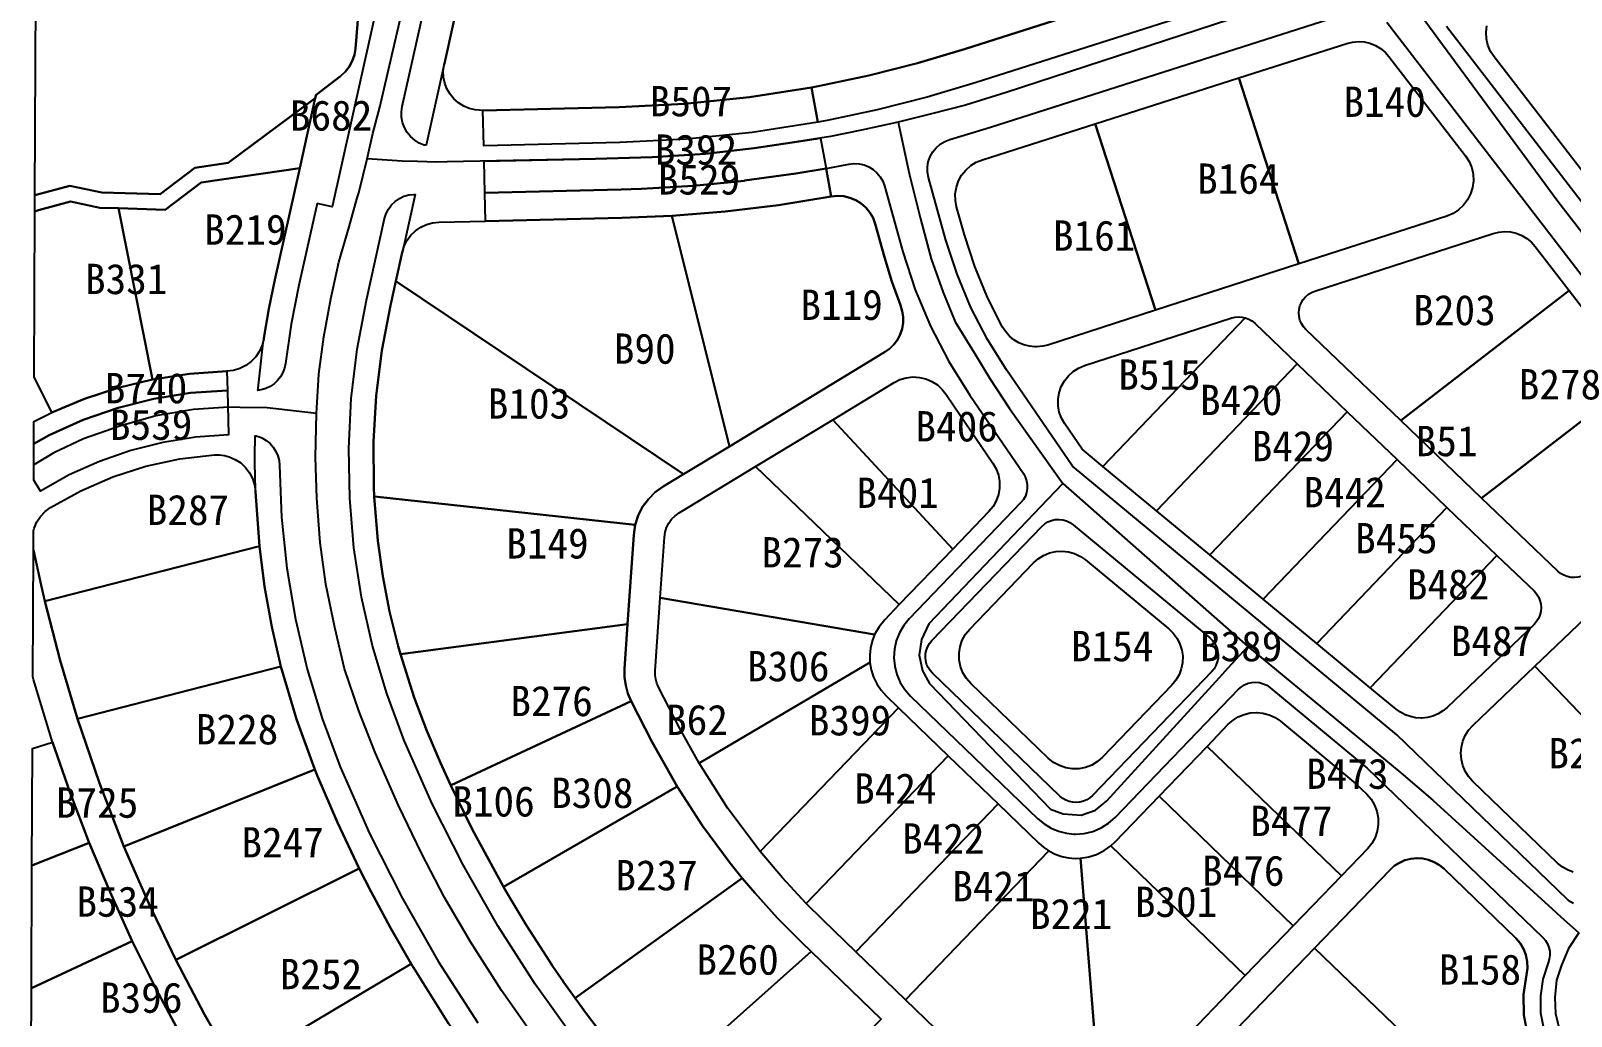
# Model space of a CAD drawing. Header units: metres. Extents: x 446275 to 447851, y 3131842 to 3133549.
# Drawn here: x 446279.7 to 446584.8, y 3132982.1 to 3133177.2 of the extents above; entities that cross this region are included whole.
import ezdxf

# ---------------------------------------------------------------- set-up
doc = ezdxf.new("R2010")
doc.units = ezdxf.units.M
for name, color, linetype in [('00_계획선-도로', 7, 'Continuous'), ('00_계획선-획지명', 7, 'Continuous'), ('00_계획선-획지선', 7, 'Continuous')]:
    doc.layers.add(name, color=color, linetype=linetype)

msp = doc.modelspace()

# ---------------------------------------------------------------- linework, layer by layer
at = {"layer": '00_계획선-도로'}
for points in [[(446346.32, 3133151.81), (446347.46, 3133156.83), (446348.84, 3133162.06), (446358.31, 3133203.03), (446359.75, 3133211.19), (446360.93, 3133220.73), (446361.77, 3133229.52), (446362.29, 3133238.4), (446362.61, 3133249.15), (446362.93, 3133262.09), (446363.03, 3133279.58), (446362.54, 3133322), (446362.53, 3133377.76), (446362.53, 3133384.7), (446362.21, 3133400.36)], [(446550.56, 3133190.37), (446541.44, 3133187.38), (446536.25, 3133185.69), (446472.88, 3133164.97), (446464.87, 3133162.44), (446458.09, 3133160.69), (446451.49, 3133159.04)], [(446646.72, 3133058.68), (446643.11, 3133063.53), (446640.59, 3133066.9), (446619.26, 3133095.49), (446582.2, 3133143.38), (446555.87, 3133179.13), (446554.89, 3133180.49), (446553.72, 3133182.13), (446552.17, 3133185.87), (446550.56, 3133190.37)], [(446451.49, 3133159.04), (446444.25, 3133157.51), (446438.1, 3133156.21), (446430.53, 3133155.02), (446423, 3133153.92), (446413.33, 3133152.81), (446402.77, 3133152.11), (446391.55, 3133151.82), (446362.16, 3133151.21), (446359.96, 3133151.17), (446356.31, 3133151.27), (446353.27, 3133151.35), (446346.32, 3133151.81)], [(446451.49, 3133159.04), (446453.68, 3133148.89), (446454.49, 3133145.72), (446455.96, 3133139.94), (446458.05, 3133132.03), (446460.4, 3133125.35), (446462.8, 3133119.57), (446466.61, 3133113.31), (446469.65, 3133108.35), (446473.59, 3133102.41), (446484.16, 3133087.54)], [(446336.24, 3133101.36), (446336.76, 3133109.15), (446337.71, 3133116.58), (446339.08, 3133124.08), (446340.67, 3133131.35), (446342.73, 3133138.38), (446344.35, 3133144.07), (446344.64, 3133145.07), (446346.32, 3133151.81)], [(446336.24, 3133101.36), (446326.49, 3133102.52), (446321.14, 3133102.59), (446318.83, 3133102.62), (446311.88, 3133102.19), (446304.46, 3133100.91), (446297.29, 3133098.88), (446290.1, 3133096.37), (446284.2, 3133093.58), (446280.26, 3133091.24)], [(446378.38, 3132979.38), (446372.92, 3132987.14), (446366.75, 3132996.76), (446361.65, 3133005.54), (446357.08, 3133014.37), (446352.51, 3133023.75), (446347.89, 3133034.27), (446344.68, 3133042.51), (446341.84, 3133050.87), (446339.9, 3133059.02), (446338.1, 3133067.61), (446336.99, 3133075.83), (446336.34, 3133084.61), (446336.05, 3133092.73), (446336.24, 3133101.36)], [(446484.16, 3133087.54), (446479.73, 3133082.9), (446457.57, 3133059.72), (446456.16, 3133056.63), (446455.68, 3133053.55), (446456.3, 3133050.42), (446457.73, 3133047.95), (446481.68, 3133023.07), (446484.18, 3133022.15), (446487.74, 3133021.89), (446490.61, 3133022.85), (446492.87, 3133024.71), (446515.19, 3133049.13), (446516.9, 3133051.01), (446520.77, 3133055.23)], [(446484.16, 3133087.54), (446520.77, 3133055.23)], [(446520.77, 3133055.23), (446551.07, 3133030.26), (446557.44, 3133024.84), (446581.06, 3133003.34), (446582.82, 3133001.75), (446586.34, 3132998.56)], [(446586.34, 3132998.56), (446584.28, 3132995.49), (446582.91, 3132992.19), (446581.92, 3132989.19), (446581.6, 3132985.74), (446581.73, 3132982.58), (446582.55, 3132979.27), (446584.08, 3132975.59), (446586.28, 3132972.65)]]:
    msp.add_lwpolyline(points, dxfattribs=at)
at = {"layer": '00_계획선-획지선'}
for points in [[(446352.51, 3133201.27), (446339.35, 3133142.34), (446336.38, 3133143), (446332.76, 3133126.81), (446331.24, 3133119.09), (446330.1, 3133111.3), (446329.91, 3133110.38), (446329.59, 3133109.49), (446329.13, 3133108.67), (446328.55, 3133107.92), (446327.86, 3133107.28), (446327.08, 3133106.75), (446326.23, 3133106.34), (446325.58, 3133106.14), (446324.91, 3133106), (446324.87, 3133106), (446324.74, 3133105.98), (446324.71, 3133105.98), (446324.67, 3133105.97), (446324.65, 3133105.98), (446324.68, 3133106.28), (446324.68, 3133106.31), (446324.69, 3133106.4), (446325.73, 3133115.39), (446325.73, 3133115.43), (446325.75, 3133115.52), (446325.78, 3133115.79), (446325.81, 3133115.94), (446325.84, 3133116.18), (446325.86, 3133116.28), (446326.83, 3133122.09), (446328.01, 3133127.88), (446332.95, 3133149.98), (446336.03, 3133163.8), (446336.19, 3133164.51), (446341.02, 3133168.19), (446341.96, 3133169.04), (446342.75, 3133170.05), (446343.36, 3133171.16), (446343.78, 3133172.37), (446343.99, 3133173.62), (446344.59, 3133180.91)], [(446549.08, 3133200.48), (446464.86, 3133173.58), (446455.33, 3133170.75), (446445.7, 3133168.31), (446435.97, 3133166.26), (446434.31, 3133165.95), (446422.05, 3133164.03), (446409.15, 3133162.7), (446396.21, 3133162.05), (446369.22, 3133161.41), (446368.47, 3133161.43), (446367.72, 3133161.52), (446366.54, 3133161.79), (446365.43, 3133162.25), (446364.4, 3133162.88), (446363.5, 3133163.67), (446362.73, 3133164.6), (446362.12, 3133165.64), (446361.69, 3133166.77), (446361.44, 3133167.94), (446361.39, 3133169.15), (446361.54, 3133170.34), (446361.58, 3133170.58), (446361.61, 3133170.68), (446367.67, 3133197.86)], [(446551.2, 3133193.8), (446466.98, 3133166.9), (446457.23, 3133164), (446447.37, 3133161.5), (446437.42, 3133159.4), (446435.57, 3133159.06), (446434.31, 3133165.95), (446435.97, 3133166.26), (446445.7, 3133168.31), (446455.33, 3133170.75), (446464.86, 3133173.58), (446549.08, 3133200.48)], [(446344.59, 3133180.91), (446343.99, 3133173.62), (446343.78, 3133172.37), (446343.36, 3133171.16), (446342.75, 3133170.05), (446341.96, 3133169.04), (446341.02, 3133168.19), (446336.19, 3133164.51), (446336.03, 3133163.8), (446318.77, 3133151), (446312.19, 3133150.05), (446305.29, 3133144.82), (446305.29, 3133144.82), (446293.73, 3133145.17), (446287.43, 3133146.47), (446280.5, 3133144.6), (446280.73, 3133196.66)], [(446367.67, 3133197.86), (446361.61, 3133170.68), (446361.58, 3133170.58), (446357.99, 3133154.5), (446357.63, 3133154.53), (446356.63, 3133154.94), (446355.72, 3133155.51), (446354.92, 3133156.22), (446354.24, 3133157.05), (446353.71, 3133157.99), (446353.33, 3133158.99), (446353.13, 3133160.05), (446353.1, 3133161.12), (446353.25, 3133162.19), (446359.89, 3133191.92)], [(446616.58, 3133185.21), (446611.73, 3133146.49), (446605.6, 3133147.02), (446605.6, 3133147.02), (446599.44, 3133147.14), (446593.28, 3133146.87), (446592.53, 3133146.85), (446592.17, 3133146.87), (446592.07, 3133146.87), (446591.61, 3133146.93), (446591.56, 3133146.93), (446590.43, 3133147.19), (446589.34, 3133147.62), (446588.34, 3133148.21), (446587.44, 3133148.95), (446586.66, 3133149.81), (446569.56, 3133172), (446568.86, 3133173.09), (446568.35, 3133174.29), (446568.06, 3133175.56), (446567.98, 3133176.86), (446568.13, 3133178.15)], [(446585.32, 3133004.38), (446584.69, 3133004.74), (446584.13, 3133005.2), (446550.32, 3133037.78), (446486.01, 3133090.97), (446472.96, 3133110.03), (446469.18, 3133116.07), (446465.91, 3133122.39), (446463.17, 3133128.97), (446460.97, 3133135.74), (446457.51, 3133148.11), (446457.32, 3133149.15), (446457.31, 3133150.21), (446457.48, 3133151.25), (446457.83, 3133152.25), (446458.35, 3133153.18), (446459.02, 3133154), (446459.82, 3133154.69), (446460.73, 3133155.23), (446461.72, 3133155.61), (446469.79, 3133158.05), (446541.61, 3133180.98)], [(446548.29, 3133178.89), (446639, 3133061.19)], [(446646.38, 3133066.09), (446560.14, 3133177.99)], [(446448.15, 3132981.5), (446434.26, 3132994.88), (446432.39, 3132996.68), (446427.63, 3133001.47), (446423.09, 3133006.47), (446420.62, 3133009.39), (446418.22, 3133012.36), (446412.76, 3133019.78), (446407.75, 3133027.51), (446402.8, 3133036.34), (446398.63, 3133044.41), (446397.96, 3133045.93), (446397.52, 3133047.54), (446397.29, 3133049.18), (446397.29, 3133050.85), (446397.89, 3133059.67), (446399.11, 3133077.35), (446399.41, 3133079.33), (446400, 3133081.17), (446400.88, 3133082.89), (446402.02, 3133084.45), (446403.38, 3133085.81), (446404.95, 3133086.94), (446408.96, 3133089.36), (446418.06, 3133094.88), (446448.83, 3133113.52), (446449.8, 3133114.21), (446450.64, 3133115.04), (446451.34, 3133115.99), (446451.89, 3133117.04), (446452.27, 3133118.16), (446452.47, 3133119.33), (446452.49, 3133120.51), (446452.32, 3133121.68), (446451.98, 3133122.82), (446450.27, 3133127.54), (446448.79, 3133132.34), (446446.95, 3133138.92), (446446.52, 3133140.1), (446445.9, 3133141.18), (446445.11, 3133142.15), (446444.17, 3133142.98), (446443.11, 3133143.64), (446441.96, 3133144.12), (446440.74, 3133144.41), (446439.49, 3133144.49), (446438.25, 3133144.37), (446437.24, 3133149.91), (446441.74, 3133150.78), (446442.74, 3133150.89), (446443.75, 3133150.84), (446444.74, 3133150.62), (446445.68, 3133150.24), (446446.54, 3133149.71), (446447.31, 3133149.05), (446447.95, 3133148.27), (446448.45, 3133147.39), (446448.8, 3133146.44), (446452.46, 3133133.37), (446454.88, 3133125.9), (446457.9, 3133118.66), (446461.51, 3133111.69), (446465.67, 3133105.04), (446476.31, 3133089.49), (446476.69, 3133088.82), (446476.96, 3133088.08), (446477.09, 3133087.31), (446477.09, 3133086.53), (446476.96, 3133085.76), (446476.7, 3133085.03), (446476.32, 3133084.35), (446475.83, 3133083.74), (446453.68, 3133060.75), (446452.6, 3133059.44), (446451.75, 3133057.98), (446451.12, 3133056.4), (446450.76, 3133054.74), (446450.66, 3133053.05), (446450.82, 3133051.36), (446451.25, 3133049.72), (446451.93, 3133048.16), (446452.84, 3133046.73), (446453.97, 3133045.46), (446479.2, 3133021.15), (446480.43, 3133020.13), (446481.8, 3133019.3), (446483.28, 3133018.68), (446484.83, 3133018.29), (446486.39, 3133018.13), (446486.6, 3133018.12), (446488.35, 3133018.25), (446490.07, 3133018.66), (446491.69, 3133019.34), (446493.18, 3133020.27), (446494.5, 3133021.43), (446518.93, 3133046.79), (446519.5, 3133047.29), (446520.14, 3133047.69), (446520.84, 3133047.98), (446521.58, 3133048.15), (446522.34, 3133048.19), (446523.09, 3133048.11), (446523.82, 3133047.9), (446524.51, 3133047.58), (446525.13, 3133047.14), (446544.43, 3133031.18), (446579.21, 3132997.67), (446579.73, 3132997.08), (446580.13, 3132996.41), (446580.42, 3132995.69), (446580.58, 3132994.92), (446580.6, 3132994.14), (446580.49, 3132993.36), (446580.25, 3132992.62), (446579.22, 3132989.42), (446578.73, 3132986.1), (446578.79, 3132982.74), (446579.41, 3132979.43)], [(446387.6, 3132977.27), (446379.6, 3132988.42), (446372.19, 3132999.97), (446365.38, 3133011.88), (446359.19, 3133024.13), (446353.63, 3133036.68), (446350.18, 3133045.93), (446347.37, 3133055.39), (446345.2, 3133065.01), (446343.69, 3133074.77), (446342.85, 3133084.6), (446342.67, 3133094.47), (446343.17, 3133104.33), (446344.33, 3133114.13), (446346.15, 3133123.83), (446349.76, 3133140.01), (446349.76, 3133140.01), (446350.06, 3133140.98), (446350.52, 3133141.88), (446351.12, 3133142.69), (446351.84, 3133143.39), (446352.68, 3133143.97), (446353.59, 3133144.4), (446354.56, 3133144.67), (446355.57, 3133144.78), (446355.82, 3133144.78), (446353.28, 3133133.37), (446353.26, 3133133.3), (446351.99, 3133127.61), (446350.91, 3133122.76), (446349.22, 3133113.87), (446348.11, 3133104.89), (446347.58, 3133095.85), (446347.63, 3133086.8), (446347.71, 3133084.95), (446348.44, 3133076.19), (446349.42, 3133069.17), (446350.75, 3133062.2), (446352.44, 3133055.3), (446352.88, 3133053.72), (446355.61, 3133045.14), (446358.14, 3133038.54), (446360.83, 3133032.24), (446362.87, 3133027.76), (446367.11, 3133019.08), (446373.29, 3133007.69), (446374.11, 3133006.27), (446377.88, 3133000.02), (446381.82, 3132993.88), (446382.76, 3132992.46), (446382.99, 3132992.11), (446383.12, 3132991.93), (446384.73, 3132989.56), (446384.89, 3132989.33), (446384.93, 3132989.27), (446385.29, 3132988.75), (446387.49, 3132985.64), (446389.73, 3132982.56), (446394.39, 3132976.44)], [(446362.45, 3132980.63), (446355.36, 3132991.9), (446355.35, 3132991.91), (446355.25, 3132992.08), (446355.03, 3132992.45), (446350.95, 3132999.53), (446347.08, 3133006.72), (446344.75, 3133011.31), (446340.43, 3133020.41), (446336.45, 3133029.6), (446335.93, 3133030.89), (446332.28, 3133040.87), (446329.23, 3133051.28), (446327.41, 3133059.16), (446325.98, 3133067.13), (446324.95, 3133075.15), (446324.19, 3133085.89), (446324.19, 3133085.95), (446324.18, 3133086.05), (446324.18, 3133086.13), (446324.17, 3133086.26), (446324.07, 3133091.62), (446324.07, 3133092.08), (446324.07, 3133092.11), (446324.07, 3133092.94), (446324.14, 3133097), (446324.19, 3133096.99), (446324.34, 3133096.95), (446324.44, 3133096.93), (446324.96, 3133096.76), (446325.46, 3133096.55), (446326.31, 3133096.06), (446327.07, 3133095.45), (446327.71, 3133094.72), (446328.24, 3133093.9), (446328.62, 3133093), (446328.86, 3133092.06), (446328.95, 3133091.08), (446329.34, 3133080.89), (446330.39, 3133070.75), (446332.08, 3133060.69), (446334.41, 3133050.76), (446337.38, 3133041), (446340.96, 3133031.45), (446346.8, 3133018.26), (446353.3, 3133005.39), (446360.46, 3132992.86), (446368.26, 3132980.72)], [(446309.5, 3132978.06), (446304.48, 3132987.42), (446299.77, 3132996.93), (446295.36, 3133006.59), (446291.25, 3133016.39), (446287.47, 3133026.31), (446284, 3133036.35), (446280.19, 3133048.75), (446280.06, 3133049.23), (446280.18, 3133074.4), (446281.7, 3133067.38), (446282.44, 3133064.23), (446285.46, 3133052.51), (446288.92, 3133040.92), (446293.26, 3133028.2), (446298.12, 3133015.68), (446303.03, 3133004.35), (446308.37, 3132993.22), (446314.08, 3132982.37), (446320.19, 3132971.74)], [(446585.2, 3133010.59), (446584.1, 3133011.03), (446583.08, 3133011.63), (446582.16, 3133012.39), (446565.31, 3133028.62), (446564.5, 3133029.54), (446563.85, 3133030.58), (446563.37, 3133031.71), (446563.08, 3133032.9), (446562.98, 3133034.12), (446563.08, 3133035.34), (446563.38, 3133036.53), (446563.86, 3133037.66), (446564.52, 3133038.7), (446565.34, 3133039.61), (446577.66, 3133051.39), (446603.88, 3133023.95)], [(446576.2, 3132978.45), (446575.46, 3132982.36), (446575.38, 3132986.35), (446575.98, 3132990.28), (446576.17, 3132991.59), (446576.14, 3132992.9), (446575.88, 3132994.19), (446575.4, 3132995.42), (446574.72, 3132996.55), (446573.86, 3132997.54), (446559.66, 3133011.21), (446558.74, 3133011.97), (446557.71, 3133012.58), (446556.6, 3133013.01), (446555.43, 3133013.27), (446554.24, 3133013.34), (446553.05, 3133013.23), (446551.89, 3133012.93), (446550.8, 3133012.45), (446549.79, 3133011.81), (446548.89, 3133011.01), (446534, 3132995.55), (446518.51, 3132979.48)], [(446567.14, 3132963.63), (446534, 3132995.55), (446548.89, 3133011.01), (446548.89, 3133011.01), (446549.79, 3133011.81), (446550.8, 3133012.45), (446551.89, 3133012.93), (446553.05, 3133013.23), (446554.24, 3133013.34), (446555.43, 3133013.27), (446556.6, 3133013.01), (446557.71, 3133012.58), (446558.74, 3133011.97), (446559.66, 3133011.21), (446573.86, 3132997.54), (446574.72, 3132996.55), (446575.4, 3132995.42), (446575.88, 3132994.19), (446576.14, 3132992.9), (446576.17, 3132991.59), (446575.98, 3132990.28), (446575.38, 3132986.35), (446575.46, 3132982.36), (446576.2, 3132978.45)]]:
    msp.add_lwpolyline(points, dxfattribs=at)
for points in [[(446540.39, 3133174.67), (446541.52, 3133174.94), (446542.68, 3133175.03), (446543.84, 3133174.95), (446544.97, 3133174.69), (446546.06, 3133174.26), (446547.06, 3133173.67), (446547.96, 3133172.93), (446548.74, 3133172.07), (446563.9, 3133152.39), (446564.62, 3133151.28), (446565.13, 3133150.05), (446565.42, 3133148.76), (446565.48, 3133147.44), (446565.31, 3133146.12), (446564.92, 3133144.86), (446564.31, 3133143.68), (446563.51, 3133142.63), (446562.54, 3133141.73), (446561.43, 3133141.01), (446560.21, 3133140.49), (446530.9, 3133131.02), (446519.01, 3133167.84), (446540.39, 3133174.67)], [(446502.49, 3133121.84), (446490.56, 3133158.76), (446519.01, 3133167.84), (446530.9, 3133131.02), (446502.49, 3133121.84)], [(446435.57, 3133159.06), (446422.58, 3133157.04), (446409.5, 3133155.7), (446396.37, 3133155.04), (446369.39, 3133154.4), (446369.22, 3133161.41), (446396.21, 3133162.05), (446409.15, 3133162.7), (446422.05, 3133164.03), (446434.31, 3133165.95), (446435.57, 3133159.06)], [(446287.43, 3133146.47), (446293.73, 3133145.17), (446305.29, 3133144.82), (446312.19, 3133150.05), (446318.77, 3133151), (446336.03, 3133163.8), (446332.95, 3133149.98), (446313.41, 3133147.15), (446306.28, 3133141.74), (446297.04, 3133142.02), (446293.37, 3133142.13), (446287.53, 3133143.34), (446281.21, 3133141.63), (446280.48, 3133141.37), (446280.5, 3133144.6), (446287.43, 3133146.47)], [(446469.19, 3133124.37), (446466.67, 3133130.48), (446464.64, 3133136.77), (446463.09, 3133142.31), (446462.85, 3133143.59), (446462.83, 3133144.9), (446463.03, 3133146.19), (446463.46, 3133147.43), (446464.08, 3133148.58), (446464.9, 3133149.6), (446465.88, 3133150.47), (446466.99, 3133151.16), (446468.2, 3133151.64), (446471.51, 3133152.68), (446490.56, 3133158.76), (446502.49, 3133121.84), (446481.18, 3133114.95), (446480.16, 3133114.7), (446478.93, 3133114.59), (446478.58, 3133114.59), (446477.52, 3133114.7), (446476.43, 3133114.98), (446475.39, 3133115.41), (446474.43, 3133115.99), (446473.57, 3133116.71), (446472.82, 3133117.54), (446472.2, 3133118.48), (446469.19, 3133124.37)], [(446410.86, 3133146.48), (446400.65, 3133145.88), (446400.6, 3133145.88), (446396.6, 3133145.75), (446369.61, 3133145.11), (446369.46, 3133151.36), (446391.55, 3133151.82), (446402.77, 3133152.11), (446413.33, 3133152.81), (446423, 3133153.92), (446430.53, 3133155.02), (446436.14, 3133155.9), (446437.24, 3133149.91), (446431.23, 3133148.89), (446431.22, 3133148.89), (446421.08, 3133147.49), (446421.06, 3133147.48), (446410.88, 3133146.48), (446410.86, 3133146.48)], [(446311.12, 3133109.27), (446303.78, 3133108.13), (446297.04, 3133142.02), (446306.28, 3133141.74), (446313.41, 3133147.15), (446332.95, 3133149.98), (446328.01, 3133127.88), (446326.83, 3133122.09), (446325.86, 3133116.28), (446325.84, 3133116.18), (446325.52, 3133114.9), (446324.98, 3133113.7), (446324.25, 3133112.61), (446323.34, 3133111.66), (446322.27, 3133110.88), (446321.09, 3133110.3), (446319.83, 3133109.93), (446318.52, 3133109.78), (446311.12, 3133109.27)], [(446396.6, 3133145.75), (446400.6, 3133145.88), (446400.65, 3133145.88), (446410.86, 3133146.48), (446410.88, 3133146.48), (446421.06, 3133147.48), (446421.08, 3133147.49), (446431.22, 3133148.89), (446431.23, 3133148.89), (446437.24, 3133149.91), (446438.25, 3133144.37), (446427.77, 3133142.67), (446417.23, 3133141.39), (446406.65, 3133140.53), (446396.73, 3133140.11), (446369.74, 3133139.47), (446369.61, 3133145.11), (446396.6, 3133145.75)], [(446280.33, 3133108.68), (446280.48, 3133141.37), (446281.21, 3133141.63), (446287.53, 3133143.34), (446293.37, 3133142.13), (446297.04, 3133142.02), (446303.78, 3133108.13), (446296.96, 3133106.49), (446290.3, 3133104.31), (446283.84, 3133101.6), (446280.33, 3133108.68)], [(446439.49, 3133144.49), (446440.74, 3133144.41), (446441.96, 3133144.12), (446443.11, 3133143.64), (446444.17, 3133142.98), (446445.11, 3133142.15), (446445.9, 3133141.18), (446446.52, 3133140.1), (446446.95, 3133138.92), (446448.79, 3133132.34), (446450.27, 3133127.54), (446451.98, 3133122.82), (446452.32, 3133121.68), (446452.49, 3133120.51), (446452.47, 3133119.33), (446452.27, 3133118.16), (446451.89, 3133117.04), (446451.34, 3133115.99), (446450.64, 3133115.04), (446449.8, 3133114.21), (446448.83, 3133113.52), (446418.06, 3133094.88), (446406.65, 3133140.53), (446417.23, 3133141.39), (446427.77, 3133142.67), (446438.25, 3133144.37), (446439.49, 3133144.49)], [(446353.26, 3133133.3), (446353.28, 3133133.37), (446353.66, 3133134.56), (446354.24, 3133135.68), (446354.99, 3133136.68), (446355.89, 3133137.55), (446356.92, 3133138.26), (446358.06, 3133138.79), (446359.27, 3133139.12), (446360.51, 3133139.26), (446369.74, 3133139.47), (446396.73, 3133140.11), (446406.65, 3133140.53), (446418.06, 3133094.88), (446408.96, 3133089.36), (446351.99, 3133127.61), (446353.26, 3133133.3)], [(446570.49, 3133137.32), (446571.65, 3133137.41), (446572.82, 3133137.33), (446573.96, 3133137.07), (446575.04, 3133136.64), (446576.05, 3133136.05), (446576.95, 3133135.31), (446577.73, 3133134.44), (446584.44, 3133125.74), (446551.06, 3133100.01), (446532.3, 3133117.99), (446531.8, 3133118.55), (446531.4, 3133119.19), (446531.11, 3133119.88), (446530.94, 3133120.61), (446530.89, 3133121.29), (446530.95, 3133122), (446531.11, 3133122.7), (446531.39, 3133123.36), (446531.77, 3133123.98), (446532.23, 3133124.52), (446532.78, 3133124.99), (446533.39, 3133125.36), (446534.06, 3133125.64), (446569.36, 3133137.04), (446570.49, 3133137.32)], [(446408.96, 3133089.36), (446404.95, 3133086.94), (446403.38, 3133085.81), (446402.02, 3133084.45), (446400.88, 3133082.89), (446400, 3133081.17), (446399.41, 3133079.33), (446347.77, 3133084.95), (446347.71, 3133084.95), (446347.63, 3133086.8), (446347.58, 3133095.85), (446348.11, 3133104.89), (446349.22, 3133113.87), (446350.91, 3133122.76), (446351.99, 3133127.61), (446408.96, 3133089.36)], [(446567.1, 3133084.64), (446551.06, 3133100.01), (446584.44, 3133125.74), (446597.85, 3133108.34), (446567.1, 3133084.64)], [(446487.96, 3133094.3), (446484.5, 3133099.35), (446483.87, 3133100.46), (446483.43, 3133101.67), (446483.21, 3133102.94), (446483.19, 3133104.22), (446483.4, 3133105.49), (446483.81, 3133106.71), (446484.43, 3133107.84), (446485.22, 3133108.85), (446486.18, 3133109.71), (446487.26, 3133110.4), (446488.45, 3133110.9), (446517.59, 3133120.31), (446518.25, 3133120.48), (446518.93, 3133120.54), (446519.61, 3133120.49), (446520.28, 3133120.35), (446492.06, 3133090.91), (446487.96, 3133094.3)], [(446492.06, 3133090.91), (446520.28, 3133120.35), (446520.96, 3133120.09), (446521.59, 3133119.73), (446522.16, 3133119.27), (446530.53, 3133111.24), (446502.66, 3133082.14), (446492.06, 3133090.91)], [(446283.84, 3133101.6), (446290.3, 3133104.31), (446296.96, 3133106.49), (446303.78, 3133108.13), (446311.12, 3133109.27), (446318.52, 3133109.78), (446318.62, 3133105.97), (446311.31, 3133105.46), (446304.06, 3133104.3), (446296.95, 3133102.52), (446290.02, 3133100.12), (446283.33, 3133097.12), (446280.27, 3133095.41), (446280.29, 3133099.81), (446283.84, 3133101.6)], [(446513.25, 3133073.38), (446502.66, 3133082.14), (446530.53, 3133111.24), (446540.43, 3133101.75), (446513.25, 3133073.38)], [(446470.28, 3133091.57), (446470.92, 3133090.43), (446471.36, 3133089.21), (446471.58, 3133087.93), (446471.58, 3133086.63), (446471.36, 3133085.35), (446470.93, 3133084.12), (446470.3, 3133082.99), (446469.48, 3133081.98), (446462.31, 3133074.54), (446438.53, 3133100.15), (446450.69, 3133107.52), (446451.86, 3133108.1), (446453.11, 3133108.47), (446454.4, 3133108.62), (446455.7, 3133108.55), (446456.97, 3133108.25), (446458.18, 3133107.75), (446459.27, 3133107.05), (446460.24, 3133106.17), (446461.03, 3133105.14), (446462.53, 3133102.89), (446470.28, 3133091.57)], [(446607.32, 3133095.89), (446607.82, 3133094.75), (446608.12, 3133093.55), (446608.23, 3133092.32), (446608.14, 3133091.09), (446607.84, 3133089.88), (446607.36, 3133088.74), (446606.7, 3133087.7), (446605.87, 3133086.77), (446588.51, 3133070.18), (446587.99, 3133069.75), (446587.41, 3133069.4), (446586.79, 3133069.15), (446586.14, 3133068.98), (446585.48, 3133068.91), (446584.76, 3133068.95), (446584.05, 3133069.1), (446583.38, 3133069.36), (446582.75, 3133069.72), (446582.19, 3133070.18), (446567.1, 3133084.64), (446597.85, 3133108.34), (446606.65, 3133096.93), (446607.32, 3133095.89)], [(446280.24, 3133088.16), (446280.27, 3133095.41), (446283.33, 3133097.12), (446290.02, 3133100.12), (446296.95, 3133102.52), (446304.06, 3133104.3), (446311.31, 3133105.46), (446318.62, 3133105.97), (446318.86, 3133097.14), (446312.32, 3133096.68), (446305.84, 3133095.65), (446299.47, 3133094.05), (446293.28, 3133091.9), (446287.29, 3133089.22), (446281.56, 3133086.02), (446280.24, 3133088.16)], [(446523.84, 3133064.62), (446513.25, 3133073.38), (446540.43, 3133101.75), (446550.33, 3133092.26), (446523.84, 3133064.62)], [(446451.72, 3133063.55), (446423.23, 3133090.88), (446438.53, 3133100.15), (446462.31, 3133074.54), (446451.72, 3133063.55)], [(446281.7, 3133067.38), (446280.18, 3133074.4), (446280.2, 3133078.13), (446280.33, 3133078.7), (446280.86, 3133079.92), (446281.59, 3133081.03), (446282.5, 3133081.99), (446283.56, 3133082.78), (446289.59, 3133086.11), (446295.92, 3133088.84), (446302.48, 3133090.94), (446309.22, 3133092.4), (446316.06, 3133093.2), (446317.05, 3133093.2), (446318.02, 3133093.08), (446318.97, 3133092.83), (446320.18, 3133092.31), (446321.27, 3133091.6), (446322.23, 3133090.7), (446323.02, 3133089.66), (446323.62, 3133088.49), (446324.01, 3133087.25), (446324.19, 3133085.95), (446324.19, 3133085.89), (446324.95, 3133075.15), (446282.44, 3133064.23), (446281.7, 3133067.38)], [(446534.44, 3133055.86), (446523.84, 3133064.62), (446550.33, 3133092.26), (446560.23, 3133082.78), (446534.44, 3133055.86)], [(446405.19, 3133076.93), (446405.33, 3133077.89), (446405.62, 3133078.82), (446406.06, 3133079.69), (446406.63, 3133080.47), (446407.32, 3133081.16), (446408.11, 3133081.73), (446423.23, 3133090.88), (446451.72, 3133063.55), (446448.84, 3133060.56), (446447.71, 3133059.17), (446446.83, 3133057.62), (446404.36, 3133064.88), (446405.19, 3133076.93)], [(446347.71, 3133084.95), (446347.77, 3133084.95), (446399.41, 3133079.33), (446399.11, 3133077.35), (446397.89, 3133059.67), (446352.93, 3133053.73), (446352.88, 3133053.72), (446352.44, 3133055.3), (446350.75, 3133062.2), (446349.42, 3133069.17), (446348.44, 3133076.19), (446347.71, 3133084.95)], [(446545.03, 3133047.09), (446534.44, 3133055.86), (446560.23, 3133082.78), (446570.13, 3133073.29), (446545.03, 3133047.09)], [(446513.24, 3133056.98), (446513.78, 3133056.45), (446514.22, 3133055.85), (446514.56, 3133055.18), (446514.79, 3133054.46), (446514.89, 3133053.71), (446514.87, 3133052.96), (446514.73, 3133052.22), (446514.47, 3133051.52), (446514.09, 3133050.87), (446513.62, 3133050.28), (446490, 3133025.77), (446489.46, 3133025.29), (446488.86, 3133024.9), (446488.2, 3133024.62), (446487.5, 3133024.44), (446486.84, 3133024.37), (446486.12, 3133024.41), (446485.41, 3133024.56), (446484.73, 3133024.82), (446484.1, 3133025.18), (446483.54, 3133025.65), (446458.3, 3133049.96), (446457.83, 3133050.49), (446457.44, 3133051.1), (446457.15, 3133051.76), (446456.97, 3133052.45), (446456.9, 3133053.16), (446456.95, 3133053.88), (446457.1, 3133054.58), (446457.36, 3133055.25), (446457.73, 3133055.87), (446458.18, 3133056.42), (446479.96, 3133079.02), (446480.53, 3133079.53), (446481.18, 3133079.93), (446481.88, 3133080.21), (446482.63, 3133080.38), (446483.39, 3133080.42), (446484.14, 3133080.34), (446484.86, 3133080.13), (446485.54, 3133079.81), (446486.16, 3133079.38), (446513.24, 3133056.98)], [(446285.46, 3133052.51), (446282.44, 3133064.23), (446324.95, 3133075.15), (446325.98, 3133067.13), (446327.41, 3133059.16), (446329.23, 3133051.28), (446288.92, 3133040.92), (446285.46, 3133052.51)], [(446492.01, 3133033.35), (446491.01, 3133032.47), (446489.87, 3133031.79), (446488.64, 3133031.31), (446487.33, 3133031.06), (446486, 3133031.03), (446484.69, 3133031.24), (446483.44, 3133031.67), (446482.27, 3133032.31), (446481.24, 3133033.15), (446465.88, 3133047.94), (446465.01, 3133048.94), (446464.32, 3133050.08), (446463.85, 3133051.32), (446463.59, 3133052.62), (446463.57, 3133053.95), (446463.77, 3133055.26), (446464.2, 3133056.52), (446464.85, 3133057.68), (446465.68, 3133058.71), (446478.29, 3133071.8), (446479.24, 3133072.64), (446480.32, 3133073.31), (446481.49, 3133073.78), (446482.72, 3133074.06), (446483.98, 3133074.13), (446485.24, 3133074), (446486.45, 3133073.65), (446487.6, 3133073.11), (446488.63, 3133072.39), (446505.12, 3133058.76), (446506.01, 3133057.88), (446506.75, 3133056.87), (446507.32, 3133055.75), (446507.69, 3133054.56), (446507.87, 3133053.32), (446507.83, 3133052.06), (446507.6, 3133050.83), (446507.16, 3133049.66), (446506.54, 3133048.57), (446505.75, 3133047.6), (446492.01, 3133033.35)], [(446560.28, 3133043.21), (446559.42, 3133042.5), (446558.46, 3133041.92), (446557.43, 3133041.49), (446556.34, 3133041.22), (446555.24, 3133041.1), (446555.11, 3133041.1), (446554.04, 3133041.16), (446552.99, 3133041.37), (446551.98, 3133041.73), (446551.03, 3133042.23), (446550.16, 3133042.85), (446545.03, 3133047.09), (446570.13, 3133073.29), (446577.49, 3133066.25), (446577.97, 3133065.7), (446578.37, 3133065.07), (446578.66, 3133064.39), (446578.83, 3133063.68), (446578.89, 3133062.94), (446578.83, 3133062.21), (446578.66, 3133061.49), (446578.37, 3133060.82), (446577.97, 3133060.19), (446577.48, 3133059.64), (446560.28, 3133043.21)], [(446603.88, 3133023.95), (446577.66, 3133051.39), (446596.18, 3133069.08), (446621.66, 3133042.4), (446603.88, 3133023.95)], [(446408.21, 3133039.15), (446404.04, 3133047.21), (446403.71, 3133047.97), (446403.48, 3133048.77), (446403.37, 3133049.6), (446403.37, 3133050.43), (446404.36, 3133064.88), (446446.83, 3133057.62), (446446.33, 3133056.3), (446446, 3133054.93), (446445.86, 3133053.53), (446445.9, 3133052.12), (446412.06, 3133032.19), (446408.21, 3133039.15)], [(446397.29, 3133049.18), (446397.52, 3133047.54), (446397.96, 3133045.93), (446398.63, 3133044.41), (446362.95, 3133027.8), (446362.87, 3133027.76), (446360.83, 3133032.24), (446358.14, 3133038.54), (446355.61, 3133045.14), (446352.88, 3133053.72), (446352.93, 3133053.73), (446397.89, 3133059.67), (446397.29, 3133050.85), (446397.29, 3133049.18)], [(446417.79, 3133023.22), (446412.06, 3133032.19), (446445.9, 3133052.12), (446446.16, 3133050.64), (446446.61, 3133049.2), (446447.27, 3133047.85), (446448.11, 3133046.6), (446449.12, 3133045.48), (446451.55, 3133043.13), (446424.15, 3133014.69), (446417.79, 3133023.22)], [(446335.93, 3133030.89), (446298.12, 3133015.68), (446293.26, 3133028.2), (446288.92, 3133040.92), (446329.23, 3133051.28), (446332.28, 3133040.87), (446335.93, 3133030.89)], [(446362.87, 3133027.76), (446362.95, 3133027.8), (446398.63, 3133044.41), (446402.8, 3133036.34), (446407.75, 3133027.51), (446373.33, 3133007.71), (446373.29, 3133007.69), (446367.11, 3133019.08), (446362.87, 3133027.76)], [(446428.59, 3133009.44), (446424.15, 3133014.69), (446451.55, 3133043.13), (446461.43, 3133033.62), (446433.27, 3133004.4), (446428.59, 3133009.44)], [(446522.66, 3133042.19), (446523.72, 3133042.08), (446524.98, 3133041.74), (446526.17, 3133041.19), (446527.25, 3133040.45), (446542.13, 3133028.14), (446544.33, 3133026.01), (446545.2, 3133025.01), (446545.88, 3133023.87), (446546.35, 3133022.64), (446546.61, 3133021.33), (446546.63, 3133020.01), (446546.42, 3133018.7), (446545.99, 3133017.44), (446545.35, 3133016.28), (446544.52, 3133015.25), (446539.31, 3133009.85), (446512.69, 3133035.49), (446516.91, 3133039.86), (446517.84, 3133040.68), (446518.89, 3133041.34), (446520.04, 3133041.82), (446521.24, 3133042.11), (446522.48, 3133042.2), (446522.66, 3133042.19)], [(446284, 3133036.35), (446287.47, 3133026.31), (446291.25, 3133016.39), (446279.9, 3133011.9), (446280, 3133035.08), (446284, 3133036.35)], [(446436.62, 3133001.07), (446433.27, 3133004.4), (446461.43, 3133033.62), (446471.3, 3133024.11), (446443.09, 3132994.83), (446436.62, 3133001.07)], [(446529.79, 3132999.97), (446503.18, 3133025.61), (446512.69, 3133035.49), (446539.31, 3133009.85), (446529.79, 3132999.97)], [(446336.45, 3133029.6), (446340.43, 3133020.41), (446344.75, 3133011.31), (446308.37, 3132993.22), (446303.03, 3133004.35), (446298.12, 3133015.68), (446335.93, 3133030.89), (446336.45, 3133029.6)], [(446420.62, 3133009.39), (446387.56, 3132985.69), (446387.49, 3132985.64), (446385.29, 3132988.75), (446384.93, 3132989.27), (446384.89, 3132989.33), (446384.73, 3132989.56), (446383.12, 3132991.93), (446382.99, 3132992.11), (446382.76, 3132992.46), (446381.82, 3132993.88), (446377.88, 3133000.02), (446374.11, 3133006.27), (446373.29, 3133007.69), (446373.33, 3133007.71), (446407.75, 3133027.51), (446412.76, 3133019.78), (446418.22, 3133012.36), (446420.62, 3133009.39)], [(446520.28, 3132990.1), (446493.62, 3133015.78), (446494.48, 3133016.58), (446503.18, 3133025.61), (446529.79, 3132999.97), (446520.28, 3132990.1)], [(446443.09, 3132994.83), (446471.3, 3133024.11), (446479.4, 3133016.3), (446480.34, 3133015.49), (446481.38, 3133014.8), (446452.97, 3132985.32), (446443.09, 3132994.83)], [(446291.25, 3133016.39), (446295.36, 3133006.59), (446299.77, 3132996.93), (446279.79, 3132987.62), (446279.9, 3133011.9), (446291.25, 3133016.39)], [(446489.27, 3133013.61), (446490.82, 3133014.11), (446492.29, 3133014.84), (446493.62, 3133015.78), (446520.28, 3132990.1), (446506.07, 3132975.35), (446505.37, 3132974.73), (446504.59, 3132974.22), (446503.74, 3132973.84), (446502.84, 3132973.59), (446501.92, 3132973.48), (446490.88, 3132973.06), (446487.65, 3133013.35), (446489.27, 3133013.61)], [(446452.97, 3132985.32), (446481.38, 3133014.8), (446482.61, 3133014.17), (446483.92, 3133013.71), (446485.28, 3133013.43), (446486.59, 3133013.32), (446487.65, 3133013.35), (446490.88, 3132973.06), (446469.26, 3132972.22), (446468.91, 3132972.22), (446468.17, 3132972.28), (446467.45, 3132972.42), (446466.48, 3132972.77), (446465.59, 3132973.28), (446464.8, 3132973.92), (446452.97, 3132985.32)], [(446314.08, 3132982.37), (446308.37, 3132993.22), (446344.75, 3133011.31), (446347.08, 3133006.72), (446350.95, 3132999.53), (446355.03, 3132992.45), (446320.19, 3132971.74), (446314.08, 3132982.37)], [(446420.62, 3133009.39), (446423.09, 3133006.47), (446427.63, 3133001.47), (446432.39, 3132996.68), (446434.26, 3132994.88), (446402.59, 3132966.65), (446402.52, 3132966.59), (446399.23, 3132970.46), (446394.39, 3132976.44), (446389.73, 3132982.56), (446387.49, 3132985.64), (446387.56, 3132985.69), (446420.62, 3133009.39)], [(446299.77, 3132996.93), (446304.48, 3132987.42), (446309.5, 3132978.06), (446279.67, 3132961.44), (446279.79, 3132987.62), (446299.77, 3132996.93)], [(446402.52, 3132966.59), (446402.59, 3132966.65), (446434.26, 3132994.88), (446448.15, 3132981.5), (446417.17, 3132951.11), (446417.13, 3132951.07), (446408.88, 3132959.52), (446402.52, 3132966.59)], [(446551.43, 3132947.32), (446518.51, 3132979.48), (446534, 3132995.55), (446567.14, 3132963.63), (446551.43, 3132947.32)], [(446355.35, 3132991.91), (446355.36, 3132991.9), (446362.45, 3132980.63), (446362.54, 3132980.49), (446366.69, 3132974.41), (446333.59, 3132951.21), (446326.7, 3132961.35), (446320.19, 3132971.74), (446355.03, 3132992.45), (446355.25, 3132992.08), (446355.35, 3132991.91)]]:
    msp.add_lwpolyline(points, close=True, dxfattribs=at)

# ---------------------------------------------------------------- texts
at = {"layer": '00_계획선-획지명'}
for s, p in [('B507', (446402.3, 3133160.23)), ('B140', (446539.72, 3133160.12)), ('B682', (446331, 3133157.4)), ('B392', (446403.29, 3133150.64)), ('B529', (446403.9, 3133144.74)), ('B164', (446510.73, 3133144.89)), ('B219', (446314.02, 3133134.81)), ('B161', (446482.17, 3133133.62)), ('B331', (446290.41, 3133125.03)), ('B119', (446432.14, 3133119.92)), ('B203', (446553.56, 3133118.87)), ('B90', (446395.17, 3133111.24)), ('B515', (446495.11, 3133106.1)), ('B278', (446574.45, 3133104.18)), ('B740', (446294.34, 3133103.41)), ('B420', (446511.3, 3133101.07)), ('B103', (446370.2, 3133100.37)), ('B539', (446295.35, 3133096.16)), ('B406', (446454.93, 3133095.86)), ('B429', (446521.54, 3133091.95)), ('B51', (446554.03, 3133092.94)), ('B401', (446443.23, 3133082.71)), ('B442', (446531.79, 3133082.82)), ('B287', (446302.63, 3133079.31)), ('B455', (446542.04, 3133073.7)), ('B149', (446373.86, 3133072.68)), ('B273', (446424.41, 3133070.91)), ('B482', (446552.29, 3133064.57)), ('B154', (446485.74, 3133052.34)), ('B389', (446511.3, 3133052.34)), ('B487', (446560.98, 3133053.37)), ('B306', (446421.57, 3133048.37)), ('B276', (446374.67, 3133041.47)), ('B62', (446405.53, 3133037.74)), ('B399', (446433.81, 3133037.66)), ('B228', (446312.37, 3133035.88)), ('B271', (446580.31, 3133031.14)), ('B473', (446532.32, 3133027.08)), ('B725', (446284.65, 3133021.35)), ('B106', (446363.17, 3133021.6)), ('B308', (446382.74, 3133023.29)), ('B424', (446442.79, 3133024.16)), ('B477', (446521.24, 3133017.73)), ('B247', (446321.39, 3133013.49)), ('B422', (446452.29, 3133014.25)), ('B237', (446395.48, 3133006.98)), ('B476', (446511.71, 3133007.88)), ('B421', (446462.23, 3133004.81)), ('B534', (446288.71, 3133001.76)), ('B301', (446498.4, 3133001.72)), ('B221', (446477.62, 3132999.32)), ('B260', (446411.53, 3132990.28)), ('B158', (446558.6, 3132988.31)), ('B252', (446328.99, 3132987.41)), ('B396', (446293.38, 3132982.74))]:
    msp.add_text(s, height=6, dxfattribs=at).set_placement(p)

doc.saveas('drawing.dxf')
